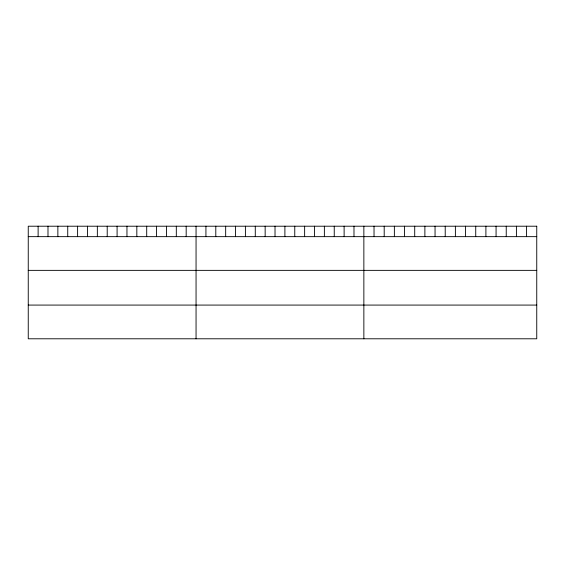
<?xml version="1.0" encoding="UTF-8"?>
<svg xmlns="http://www.w3.org/2000/svg" width="565" height="565" viewBox="0 0 565 565"><rect width="100%" height="100%" fill="white"/><g stroke="black" fill="none" stroke-linecap="round" stroke-linejoin="round"><path stroke-width="0.85" d="M28.25 236.65L536.75 236.65M28.25 270.36L536.75 270.36M28.25 305.079L536.75 305.079M526.58 226.212L526.58 236.65M516.41 226.212L516.41 236.65M506.24 226.212L506.24 236.65M496.07 226.212L496.07 236.65M485.9 226.212L485.9 236.65M475.73 226.212L475.73 236.65M465.56 226.212L465.56 236.65M455.39 226.212L455.39 236.65M445.22 226.212L445.22 236.65M435.05 226.212L435.05 236.65M424.88 226.212L424.88 236.65M414.71 226.212L414.71 236.65M404.54 226.212L404.54 236.65M394.37 226.212L394.37 236.65M384.2 226.212L384.2 236.65M374.03 226.212L374.03 236.65M363.86 226.212L363.86 338.788M353.987 226.212L353.987 236.65M344.12 226.212L344.12 236.65M334.247 226.212L334.247 236.65M324.374 226.212L324.374 236.65M314.507 226.212L314.507 236.65M304.634 226.212L304.634 236.65M294.761 226.212L294.761 236.65M284.894 226.212L284.894 236.65M275.021 226.212L275.021 236.65M265.155 226.212L265.155 236.65M255.281 226.212L255.281 236.65M245.408 226.212L245.408 236.65M235.541 226.212L235.541 236.65M225.668 226.212L225.668 236.65M215.795 226.212L215.795 236.65M205.928 226.212L205.928 236.65M196.055 226.212L196.055 338.788M186.182 226.212L186.182 236.65M176.315 226.212L176.315 236.65M166.442 226.212L166.442 236.65M156.569 226.212L156.569 236.65M146.702 226.212L146.702 236.65M136.829 226.212L136.829 236.65M126.956 226.212L126.956 236.65M117.089 226.212L117.089 236.65M107.216 226.212L107.216 236.65M97.35 226.212L97.35 236.65M87.476 226.212L87.476 236.65M77.603 226.212L77.603 236.65M67.736 226.212L67.736 236.65M57.863 226.212L57.863 236.65M47.99 226.212L47.99 236.65M38.123 226.212L38.123 236.65M536.75 226.212L28.25 226.212L28.25 338.788L536.75 338.788L536.75 226.212"/></g></svg>
